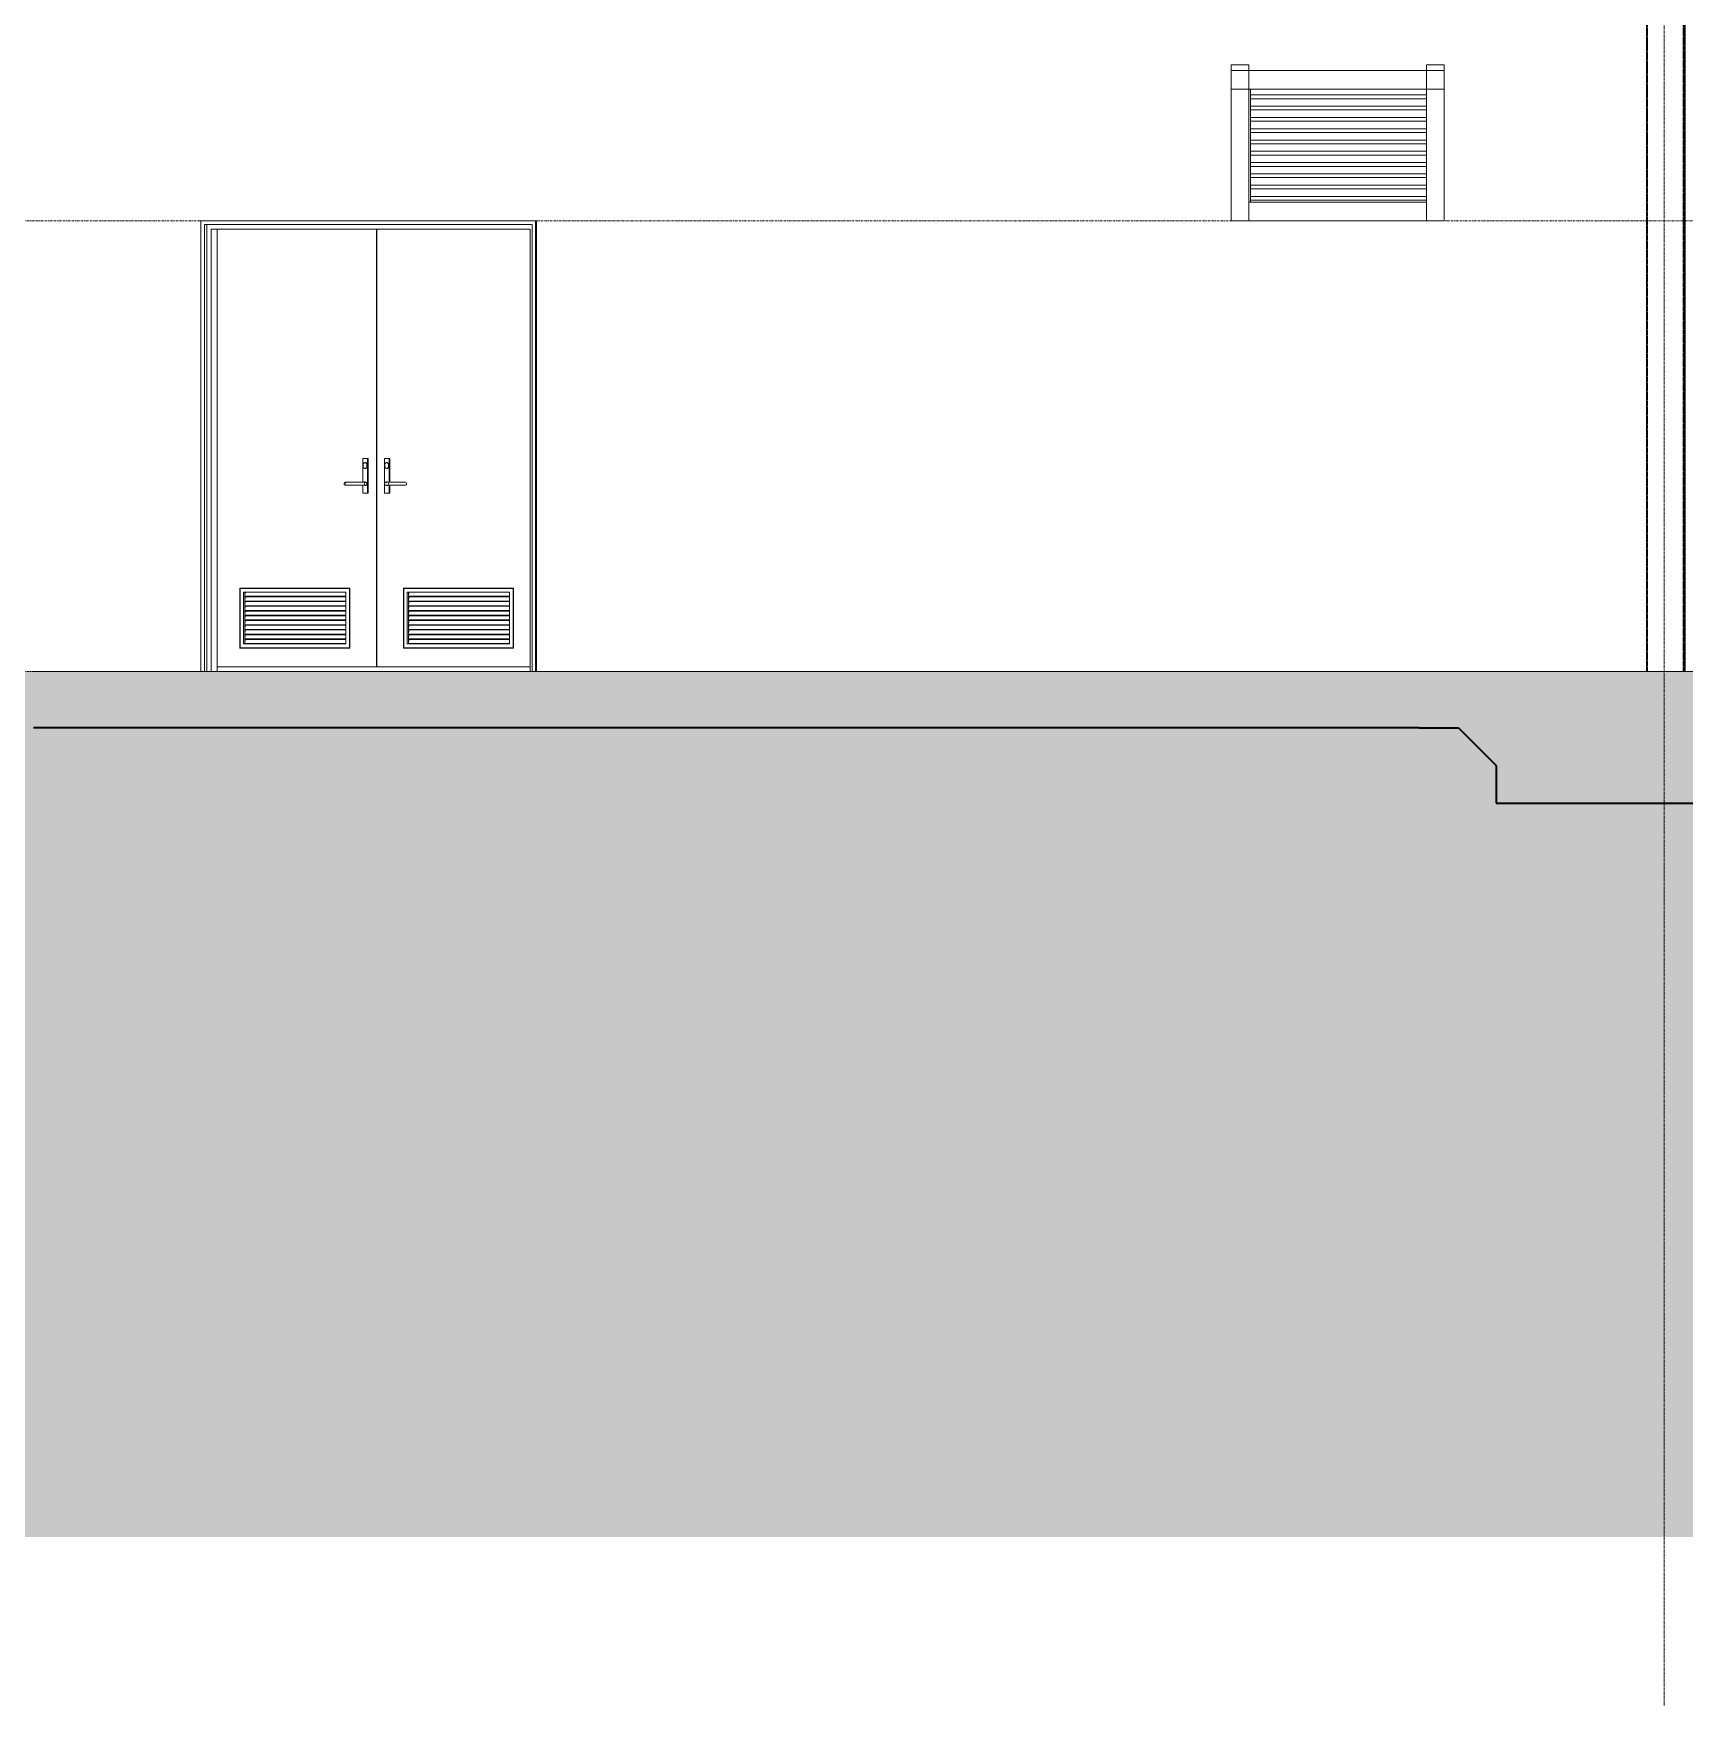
# Model space of a CAD drawing. Header units: millimetres. Extents: x 900982 to 1200730, y -305 to 27743.
# Drawn here: x 942040 to 950833, y -305 to 8598 of the extents above; entities that cross this region are included whole.
import ezdxf

# ---------------------------------------------------------------- set-up
doc = ezdxf.new("R2010")
doc.units = ezdxf.units.MM
for name, pattern in [('AEC_Center', [24, 12, -4, 4, -4]), ('Grid Line', [21, 12, -3, 3, -3]), ('Hidden', [6, 4, -2])]:
    doc.linetypes.add(name, pattern=pattern)
for name, color, linetype, lineweight in [('A-DETL', 90, 'Continuous', 18), ('A-DETL-GENF', 92, 'Continuous', 5), ('A-DOOR', 31, 'Continuous', 5), ('A-DOOR-FRAM', 31, 'Continuous', 5), ('A-FLOR', 192, 'Continuous', 5), ('A-FLOR-LEVL', 51, 'Continuous', 5), ('A-FLOR-PATT', 8, 'Continuous', 15), ('A-GLAZ-CWMG', 51, 'Continuous', 5), ('A-WALL', 113, 'Continuous', 5), ('S-BEAM', 12, 'Continuous', 5), ('S-COLS', 52, 'Continuous', 5), ('S-GRID', 1, 'Continuous', 5)]:
    doc.layers.add(name, color=color, linetype=linetype, lineweight=lineweight)
pattern_1 = [(50, (1021442.9, 8812.7), (1457.472, -127.512), [152.4, -1676.4]), (355, (1021442.9, 8812.7), (-281.942, 1528.454), [121.92, -1341.12]), (100.451, (1021564.4, 8802.1), (1175.541, 1400.933), [129.52, -1424.721]), (46.184, (1021443, 9219.1), (2168.632, -336.342), [228.6, -2514.6]), (96.636, (1021623.6, 9191), (1899.22, 1979.42), [194.28, -2137.08]), (351.184, (1021443, 9219), (1899.24, 1979.402), [182.88, -2011.68]), (21, (1021646.1, 9117.5), (1212.915, -818.121), [152.4, -1676.4]), (326, (1021646.1, 9117.5), (494.417, 1473.504), [121.92, -1341.12]), (71.451, (1021747.2, 9049.3), (1707.337, 655.37), [129.52, -1424.721]), (37.5, (1021442.9, 8812.7), (24.7094, 676.4402), [67.056, -1257.808, 67.056, -2640.584]), (37.5, (1021442.9, 8812.7), (24.7094, 676.4402), [-1391.92, -1294.384, 67.056, -1279.144]), (7.5, (1021442.9, 8812.7), (534.5577, 801.4443), [67.056, -709.168, 67.056, -1227.328, -513.08]), (7.5, (1021442.9, 8812.7), (534.5577, 801.4443), [-2070.608, 67.056, -446.024]), (327.5, (1020989.8, 8812.7), (1084.7275, -45.8312), [67.056, -440.944, 67.056, -3621.024]), (327.5, (1020989.8, 8812.7), (1084.7275, -45.8312), [-575.056, -1517.904, 67.056, -2036.064]), (317.5, (1020786.6, 8812.7), (1185.035, 203.4135), [67.056, -593.344, 67.056, -985.52, -1493.52]), (317.5, (1020786.6, 8812.7), (1185.035, 203.4135), [-1712.976, 67.056, -1426.464])]

# ---------------------------------------------------------------- blocks, each defined once
blk = doc.blocks.new('SHS-Square Hollow Section-Column - 200x200xSHS-V2-SECTION - GRIDS 2A')
at = {"layer": 'S-COLS'}
for p, q in [((950630.2, 16320.2), (950630.2, 5200)), ((950830.3, 5200), (950830.3, 16320.3))]:
    blk.add_line(p, q, dxfattribs=at)
at = {"layer": 'S-COLS', "linetype": 'Hidden'}
for p, q in [((950635.2, 16320.2), (950635.2, 5200)), ((950825.2, 5200), (950825.2, 16320.3))]:
    blk.add_line(p, q, dxfattribs=at)
blk = doc.blocks.new('Rectangular Mullion - 100 x 100mm-1547827-SECTION - GRIDS 2A')
at = {"layer": 'A-GLAZ-CWMG'}
for p, q in [((948418.7, 8300), (948418.7, 8400)), ((949553.1, 8400), (948418.7, 8400)), ((949553.1, 8400), (949553.1, 8300)), ((949553.1, 8300), (948418.7, 8300))]:
    blk.add_line(p, q, dxfattribs=at)
blk = doc.blocks.new('Rectangular Mullion - 100 x 100mm-1547828-SECTION - GRIDS 2A')
at = {"layer": 'A-GLAZ-CWMG'}
for p, q in [((948513.2, 7600), (948513.2, 7700)), ((948513.2, 7700), (949458.5, 7700)), ((949458.5, 7700), (949458.5, 7600)), ((948513.2, 7600), (949458.5, 7600))]:
    blk.add_line(p, q, dxfattribs=at)
blk = doc.blocks.new('Rectangular Mullion - 100 x 100mm-1252761-SECTION - GRIDS 2A')
at = {"layer": 'A-GLAZ-CWMG'}
for p, q in [((948418.7, 7660), (948418.7, 7600)), ((948513.2, 7660), (948513.2, 7600)), ((948513.2, 7600), (948418.7, 7600))]:
    blk.add_line(p, q, dxfattribs=at)
blk = doc.blocks.new('Rectangular Mullion - 100 x 100mm-1252762-SECTION - GRIDS 2A')
at = {"layer": 'A-GLAZ-CWMG'}
for p, q in [((948418.7, 7720), (948418.7, 7660)), ((948513.2, 7720), (948513.2, 7660))]:
    blk.add_line(p, q, dxfattribs=at)
blk = doc.blocks.new('Rectangular Mullion - 100 x 100mm-1773487-SECTION - GRIDS 2A')
at = {"layer": 'A-GLAZ-CWMG'}
for p, q in [((948418.7, 8430), (948513.2, 8430)), ((948418.7, 8430), (948418.7, 8320)), ((948513.2, 8430), (948513.2, 8320))]:
    blk.add_line(p, q, dxfattribs=at)
blk = doc.blocks.new('Rectangular Mullion - 100 x 100mm-1252764-SECTION - GRIDS 2A')
at = {"layer": 'A-GLAZ-CWMG'}
for p, q in [((949458.5, 7600), (949458.5, 7660)), ((949553.1, 7600), (949553.1, 7660)), ((949553.1, 7600), (949458.5, 7600))]:
    blk.add_line(p, q, dxfattribs=at)
blk = doc.blocks.new('Rectangular Mullion - 100 x 100mm-1252765-SECTION - GRIDS 2A')
at = {"layer": 'A-GLAZ-CWMG'}
for p, q in [((949458.5, 7660), (949458.5, 7720)), ((949553.1, 7660), (949553.1, 7720))]:
    blk.add_line(p, q, dxfattribs=at)
blk = doc.blocks.new('Rectangular Mullion - 100 x 100mm-1773488-SECTION - GRIDS 2A')
at = {"layer": 'A-GLAZ-CWMG'}
for p, q in [((949458.5, 8430), (949553.1, 8430)), ((949458.5, 8320), (949458.5, 8430)), ((949553.1, 8320), (949553.1, 8430))]:
    blk.add_line(p, q, dxfattribs=at)
blk = doc.blocks.new('Rectangular Mullion - 50 x 100mm-1773486-SECTION - GRIDS 2A')
at = {"layer": 'A-GLAZ-CWMG'}
for p in [(948521.4, 7700), (949458.5, 7710)]:
    blk.add_line(p, (948521.4, 7710), dxfattribs=at)
blk = doc.blocks.new('Rectangular Mullion - 50 x 100mm-V26-SECTION - GRIDS 2A')
at = {"layer": 'A-GLAZ-CWMG'}
for p in [(948521.4, 7700), (949458.5, 7770)]:
    blk.add_line(p, (948521.4, 7770), dxfattribs=at)
blk = doc.blocks.new('Rectangular Mullion - 50 x 100mm-V27-SECTION - GRIDS 2A')
at = {"layer": 'A-GLAZ-CWMG'}
for p, q in [((948521.4, 7730), (948521.4, 7830)), ((949458.5, 7830), (948521.4, 7830)), ((949458.5, 7730), (948521.4, 7730))]:
    blk.add_line(p, q, dxfattribs=at)
blk = doc.blocks.new('Rectangular Mullion - 50 x 100mm-V28-SECTION - GRIDS 2A')
at = {"layer": 'A-GLAZ-CWMG'}
for p, q in [((948521.4, 8210), (948521.4, 8300)), ((949458.5, 8210), (948521.4, 8210))]:
    blk.add_line(p, q, dxfattribs=at)
blk = doc.blocks.new('Rectangular Mullion - 50 x 100mm-V29-SECTION - GRIDS 2A')
at = {"layer": 'A-GLAZ-CWMG'}
for p, q in [((948521.4, 8270), (948521.4, 8300)), ((949458.5, 8270), (948521.4, 8270))]:
    blk.add_line(p, q, dxfattribs=at)
blk = doc.blocks.new('X_Door-Panel-Hinge-Standard - Standard-2513151-SECTION - GRIDS 2A')
at = {"layer": 'A-DOOR'}
for p, q in [((943867, 7555), (943867, 5225)), ((943140.3, 5643), (943139.1, 5645)), ((943139.1, 5645), (943139.1, 5325)), ((943725.2, 5645), (943139.1, 5645)), ((943140.3, 5327), (943140.3, 5643)), ((943722.6, 5643), (943140.3, 5643)), ((943159.2, 5623), (943159.2, 5347)), ((943703.7, 5623), (943159.2, 5623)), ((943165, 5601), (943168.1, 5623)), ((943166.4, 5610.7), (943166.4, 5623)), ((943703.7, 5347), (943703.7, 5623)), ((943725.2, 5645), (943722.6, 5643)), ((943722.6, 5643), (943722.6, 5327)), ((943725.2, 5325), (943725.2, 5645)), ((943165, 5598), (943165, 5601)), ((943703.7, 5601), (943165, 5601)), ((943165, 5575.8), (943168.2, 5598)), ((943703.7, 5598), (943165, 5598)), ((943165, 5572.8), (943165, 5575.8)), ((943703.7, 5575.8), (943165, 5575.8)), ((943703.7, 5572.8), (943165, 5572.8)), ((943165, 5550.6), (943168.2, 5572.8)), ((943165, 5547.6), (943165, 5550.6)), ((943703.7, 5550.6), (943165, 5550.6)), ((943703.7, 5547.6), (943165, 5547.6)), ((943165, 5525.4), (943168.2, 5547.6)), ((943165, 5522.4), (943165, 5525.4)), ((943703.7, 5525.4), (943165, 5525.4)), ((943703.7, 5522.4), (943165, 5522.4)), ((943165, 5500.2), (943168.2, 5522.4)), ((943166.4, 5585.5), (943166.4, 5598)), ((943166.4, 5560.3), (943166.4, 5572.8)), ((943166.4, 5535.1), (943166.4, 5547.6)), ((943166.4, 5509.9), (943166.4, 5522.4)), ((943165, 5497.2), (943165, 5500.2)), ((943703.7, 5500.2), (943165, 5500.2)), ((943703.7, 5497.2), (943165, 5497.2)), ((943165, 5475), (943168.2, 5497.2)), ((943165, 5472), (943165, 5475)), ((943703.7, 5475), (943165, 5475)), ((943703.7, 5472), (943165, 5472)), ((943165, 5449.8), (943168.2, 5472)), ((943165, 5446.8), (943165, 5449.8)), ((943703.7, 5449.8), (943165, 5449.8)), ((943703.7, 5446.8), (943165, 5446.8)), ((943165, 5424.6), (943168.2, 5446.8)), ((943166.4, 5484.7), (943166.4, 5497.2)), ((943166.4, 5459.5), (943166.4, 5472)), ((943166.4, 5434.3), (943166.4, 5446.8)), ((943159.2, 5347), (943703.7, 5347)), ((943165, 5421.6), (943165, 5424.6)), ((943703.7, 5424.6), (943165, 5424.6)), ((943703.7, 5421.6), (943165, 5421.6)), ((943165, 5399.4), (943168.2, 5421.6)), ((943165, 5396.4), (943165, 5399.4)), ((943703.7, 5399.4), (943165, 5399.4)), ((943703.7, 5396.4), (943165, 5396.4)), ((943165, 5374.2), (943168.2, 5396.4)), ((943165, 5371.2), (943165, 5374.2)), ((943703.7, 5374.2), (943165, 5374.2)), ((943703.7, 5371.2), (943165, 5371.2)), ((943165, 5349), (943168.2, 5371.2)), ((943703.7, 5349), (943165, 5349)), ((943166.4, 5409.1), (943166.4, 5421.6)), ((943166.4, 5385.6), (943166.4, 5396.4)), ((943166.4, 5358.7), (943166.4, 5371.2)), ((943140.3, 5327), (943139.1, 5325)), ((943139.1, 5325), (943725.2, 5325)), ((943722.6, 5327), (943140.3, 5327)), ((943722.6, 5327), (943725.2, 5325)), ((943867, 5225), (943019, 5225))]:
    blk.add_line(p, q, dxfattribs=at)
blk = doc.blocks.new('X_Door-Frame-Metal - Standard-V30-SECTION - GRIDS 2A')
at = {"layer": 'A-DOOR-FRAM'}
for p, q in [((942931.5, 7600), (942931.5, 5200)), ((944714.4, 7600), (942931.5, 7600)), ((942950.4, 7580), (942950.4, 5200)), ((942950.4, 7580), (944695.5, 7580)), ((942963.8, 7580), (942963.8, 5200)), ((944695.5, 7580), (944695.5, 5200)), ((944714.4, 5200), (944714.4, 7600)), ((944718.9, 7600), (944714.4, 7600)), ((944718.9, 7600), (944718.9, 5200)), ((942987.4, 7555), (942987.4, 5200)), ((942987.4, 7555), (944685.2, 7555)), ((943018.7, 7555), (943018.7, 5200)), ((944685.2, 7555), (944685.2, 5200))]:
    blk.add_line(p, q, dxfattribs=at)
blk = doc.blocks.new('X_Door-Handle-Lockwood 4800 Series Lever - Standard-V24-SECTION - GRIDS 2A')
at = {"layer": 'A-DOOR'}
for p, q in [((925728.7, 6334), (925728.7, 6206.4)), ((925752.4, 6335), (925729.7, 6335)), ((925756.1, 6335), (925752.4, 6335)), ((925752.4, 6335), (925756.1, 6335)), ((925753.3, 6151), (925753.3, 6334)), ((925757.1, 6334), (925757.1, 6151)), ((925730.4, 6303), (925730.4, 6291)), ((925744.8, 6313), (925739.9, 6313)), ((925739.9, 6281), (925744.8, 6281)), ((925749.3, 6291), (925749.3, 6303)), ((925750.5, 6303), (925750.5, 6291)), ((925641.4, 6208), (925638.8, 6208)), ((925638.8, 6192), (925641.4, 6192)), ((925703.8, 6208), (925655.6, 6208)), ((925655.6, 6192), (925703.8, 6192)), ((925728.7, 6193.6), (925728.7, 6151)), ((925729.7, 6150), (925752.4, 6150)), ((925744.8, 6208), (925738.1, 6208)), ((925738.1, 6192), (925744.8, 6192)), ((925752.4, 6150), (925756.1, 6150)), ((925756.1, 6150), (925752.4, 6150))]:
    blk.add_line(p, q, dxfattribs=at)
at = {"layer": 'A-DOOR', "flags": 128}
for points in [[(925629.4, 6200), (925629.4, 6200.3), (925629.4, 6200.6), (925629.4, 6201), (925629.5, 6201.3), (925629.5, 6201.6), (925629.6, 6201.9), (925629.7, 6202.2), (925629.8, 6202.5), (925629.9, 6202.8), (925630, 6203.1), (925630.1, 6203.4), (925630.3, 6203.7), (925630.4, 6204), (925630.6, 6204.2), (925630.8, 6204.5), (925630.9, 6204.8), (925631.1, 6205), (925631.4, 6205.3), (925631.6, 6205.5), (925631.8, 6205.7), (925632, 6206), (925632.3, 6206.2), (925632.5, 6206.4), (925632.8, 6206.6), (925633, 6206.7), (925633.3, 6206.9), (925633.6, 6207.1), (925633.9, 6207.2), (925634.2, 6207.3), (925634.5, 6207.5), (925634.8, 6207.6), (925635.1, 6207.7), (925635.4, 6207.7), (925635.7, 6207.8), (925636, 6207.9), (925636.3, 6207.9), (925636.6, 6208), (925637, 6208), (925637.3, 6208), (925637.4, 6208)], [(925637.4, 6192), (925637, 6192), (925636.7, 6192), (925636.4, 6192.1), (925636.1, 6192.1), (925635.8, 6192.2), (925635.5, 6192.2), (925635.2, 6192.3), (925634.8, 6192.4), (925634.5, 6192.5), (925634.2, 6192.6), (925634, 6192.8), (925633.7, 6192.9), (925633.4, 6193.1), (925633.1, 6193.2), (925632.8, 6193.4), (925632.6, 6193.6), (925632.3, 6193.8), (925632.1, 6194), (925631.9, 6194.2), (925631.6, 6194.4), (925631.4, 6194.7), (925631.2, 6194.9), (925631, 6195.2), (925630.8, 6195.4), (925630.6, 6195.7), (925630.5, 6196), (925630.3, 6196.2), (925630.2, 6196.5), (925630, 6196.8), (925629.9, 6197.1), (925629.8, 6197.4), (925629.7, 6197.7), (925629.6, 6198), (925629.5, 6198.3), (925629.5, 6198.6), (925629.4, 6199), (925629.4, 6199.3), (925629.4, 6199.6), (925629.4, 6199.9), (925629.4, 6200)], [(925637.4, 6208), (925637.4, 6208), (925637.5, 6208), (925637.6, 6208), (925637.7, 6208), (925637.9, 6208), (925638.1, 6208), (925638.4, 6208), (925638.7, 6208), (925638.8, 6208)], [(925655.6, 6208), (925654.5, 6208), (925653.5, 6208), (925652.6, 6208), (925651.6, 6208), (925650.7, 6208), (925649.7, 6208), (925648.8, 6208), (925648, 6208), (925647.1, 6208), (925646.3, 6208), (925645.5, 6208), (925644.8, 6208), (925644, 6208), (925643.3, 6208), (925642.7, 6208), (925642.1, 6208), (925641.5, 6208), (925640.9, 6208), (925640.4, 6208), (925639.9, 6208), (925639.5, 6208), (925639.1, 6208), (925638.7, 6208), (925638.4, 6208), (925638.1, 6208), (925637.9, 6208), (925637.7, 6208), (925637.6, 6208), (925637.4, 6208), (925637.4, 6208), (925637.4, 6208)], [(925637.4, 6192), (925637.4, 6192), (925637.5, 6192), (925637.6, 6192), (925637.7, 6192), (925637.9, 6192), (925638.1, 6192), (925638.4, 6192), (925638.7, 6192), (925639.1, 6192), (925639.5, 6192), (925639.9, 6192), (925640.4, 6192), (925640.9, 6192), (925641.5, 6192), (925642.1, 6192), (925642.7, 6192), (925643.4, 6192), (925644.1, 6192), (925644.8, 6192), (925645.6, 6192), (925646.3, 6192), (925647.2, 6192), (925648, 6192), (925648.9, 6192), (925649.8, 6192), (925650.7, 6192), (925651.6, 6192), (925652.6, 6192), (925653.6, 6192), (925654.6, 6192), (925655.6, 6192)], [(925638.8, 6192), (925638.5, 6192), (925638.2, 6192), (925638, 6192), (925637.8, 6192), (925637.6, 6192), (925637.5, 6192), (925637.4, 6192), (925637.4, 6192)], [(925738.1, 6208), (925737.7, 6208), (925737.3, 6208), (925736.9, 6208), (925736.4, 6208), (925735.8, 6208), (925735.3, 6208), (925734.7, 6208), (925734, 6208), (925733.4, 6208), (925732.7, 6208), (925731.9, 6208), (925731.2, 6208), (925730.4, 6208), (925729.5, 6208), (925728.7, 6208), (925727.8, 6208), (925726.9, 6208), (925726, 6208), (925725, 6208), (925724, 6208), (925723.1, 6208), (925722.1, 6208), (925721, 6208), (925720, 6208), (925719, 6208), (925717.9, 6208), (925716.8, 6208), (925715.8, 6208), (925714.7, 6208), (925713.6, 6208), (925712.5, 6208), (925711.5, 6208), (925710.4, 6208), (925709.3, 6208), (925708.2, 6208), (925707.2, 6208), (925706.1, 6208), (925705.1, 6208), (925704, 6208), (925703.8, 6208)], [(925703.8, 6192), (925704.8, 6192), (925705.8, 6192), (925706.9, 6192), (925708, 6192), (925709, 6192), (925710.1, 6192), (925711.2, 6192), (925712.2, 6192), (925713.3, 6192), (925714.4, 6192), (925715.5, 6192), (925716.6, 6192), (925717.6, 6192), (925718.7, 6192), (925719.7, 6192), (925720.8, 6192), (925721.8, 6192), (925722.8, 6192), (925723.8, 6192), (925724.8, 6192), (925725.7, 6192), (925726.6, 6192), (925727.5, 6192), (925728.4, 6192), (925729.3, 6192), (925730.1, 6192), (925730.9, 6192), (925731.7, 6192), (925732.5, 6192), (925733.2, 6192), (925733.9, 6192), (925734.5, 6192), (925735.1, 6192), (925735.7, 6192), (925736.2, 6192), (925736.7, 6192), (925737.2, 6192), (925737.6, 6192), (925738, 6192), (925738.1, 6192)]]:
    blk.add_lwpolyline(points, dxfattribs=at)
at = {"layer": 'A-DOOR'}
for centre, major_axis, start_param, end_param in [((925729.7, 6334), (0, 1), 0, 1.570796), ((925752.4, 6334), (0, 1), 4.712389, 6.283185), ((925756.1, 6334), (0, 1), 4.712389, 6.283185), ((925739.9, 6303), (0, 10), 4.712389, 7.853982), ((925739.9, 6291), (0, 10), 1.570796, 4.712389), ((925741, 6303), (0, 10), 4.712389, 6.544985), ((925744.8, 6303), (0, 10), 0.261799, 0.523599), ((925744.8, 6303), (0, 10), 0.261799, 0.523599), ((925741, 6291), (0, 10), 3.141593, 3.403392), ((925741, 6291), (0, 10), 3.665191, 4.712389), ((925641.4, 6200), (0, 8), 5.759587, 7.330383), ((925641.4, 6200), (0, 8), 2.094395, 3.665191), ((925729.7, 6151), (0, 1), 1.570796, 3.141593), ((925741, 6200), (0, 10), 4.712389, 7.068583), ((925741, 6200), (0, 10), 2.356194, 4.712389), ((925744.8, 6200), (0, 10), 0.261799, 1.047198), ((925744.8, 6200), (0, 10), 2.094395, 2.879793), ((925744.8, 6200), (0, 8), 1.308997, 1.570796), ((925744.8, 6200), (0, 8), 1.570796, 1.832596), ((925744.8, 6200), (0, 8), 0, 0.523599), ((925744.8, 6200), (0, 8), 2.617994, 3.141593), ((925752.4, 6151), (0, 1), 3.141593, 4.712389), ((925756.1, 6151), (0, 1), 3.141593, 4.712389)]:
    blk.add_ellipse(centre, major_axis=major_axis, ratio=0.945336, start_param=start_param, end_param=end_param, dxfattribs=at)
blk = doc.blocks.new('Structural Framing 6 - Structural Framing 1-1639752-SECTION - GRIDS 2A')
at = {"layer": 'S-BEAM'}
for p, q in [((950833.9, 15877.1), (950830.2, 15877.1)), ((950830.2, 15864.4), (950833.9, 15864.4)), ((950833.9, 15864.4), (950833.9, 15877.1)), ((950836.2, 15513.1), (950833.9, 15877.1)), ((950833.9, 15864.4), (950836.2, 15501.5)), ((950836.2, 15501.5), (950830.2, 15501.5)), ((950836.2, 15513.1), (950836.2, 15501.5)), ((950836.2, 5200), (950836.2, 15501.5)), ((950833.9, 15437.4), (950830.2, 15437.4)), ((950830.2, 15424.8), (950833.9, 15424.8)), ((950833.9, 15424.8), (950833.9, 15437.4)), ((950836, 15108.7), (950833.9, 15437.4)), ((950833.9, 15424.8), (950836, 15097.1)), ((950836, 15097.1), (950830.2, 15097.1)), ((950836, 15108.7), (950836, 15097.1)), ((950836, 15097.1), (950836, 5200))]:
    blk.add_line(p, q, dxfattribs=at)
blk = doc.blocks.new('X_Door-Panel-Hinge-Standard - Standard-2513084-SECTION - GRIDS 2A')
at = {"layer": 'A-DOOR'}
for p, q in [((943868.9, 5225), (943868.9, 7555)), ((944011.9, 5643), (944010.7, 5645)), ((944010.7, 5645), (944010.7, 5325)), ((944596.8, 5645), (944010.7, 5645)), ((944011.9, 5327), (944011.9, 5643)), ((944594.2, 5643), (944011.9, 5643)), ((944030.8, 5623), (944030.8, 5347)), ((944575.3, 5623), (944030.8, 5623)), ((944036.6, 5601), (944039.8, 5623.3)), ((944038, 5610.7), (944038, 5623)), ((944575.3, 5347), (944575.3, 5623)), ((944596.8, 5645), (944594.2, 5643)), ((944594.2, 5643), (944594.2, 5327)), ((944596.8, 5325), (944596.8, 5645)), ((944036.6, 5598), (944036.6, 5601)), ((944575.3, 5601), (944036.6, 5601)), ((944036.6, 5575.8), (944039.8, 5598)), ((944575.3, 5598), (944036.6, 5598)), ((944036.6, 5572.8), (944036.6, 5575.8)), ((944575.3, 5575.8), (944036.6, 5575.8)), ((944575.3, 5572.8), (944036.6, 5572.8)), ((944036.6, 5550.6), (944039.8, 5572.8)), ((944036.6, 5547.6), (944036.6, 5550.6)), ((944575.3, 5550.6), (944036.6, 5550.6)), ((944575.3, 5547.6), (944036.6, 5547.6)), ((944036.6, 5525.4), (944039.8, 5547.6)), ((944036.6, 5522.4), (944036.6, 5525.4)), ((944575.3, 5525.4), (944036.6, 5525.4)), ((944575.3, 5522.4), (944036.6, 5522.4)), ((944036.6, 5500.2), (944039.8, 5522.4)), ((944038, 5585.5), (944038, 5598)), ((944038, 5560.3), (944038, 5572.8)), ((944038, 5535.1), (944038, 5547.6)), ((944038, 5509.9), (944038, 5522.4)), ((944036.6, 5497.2), (944036.6, 5500.2)), ((944575.3, 5500.2), (944036.6, 5500.2)), ((944575.3, 5497.2), (944036.6, 5497.2)), ((944036.6, 5475), (944039.8, 5497.2)), ((944036.6, 5472), (944036.6, 5475)), ((944575.3, 5475), (944036.6, 5475)), ((944575.3, 5472), (944036.6, 5472)), ((944036.6, 5449.8), (944039.8, 5472)), ((944036.6, 5446.8), (944036.6, 5449.8)), ((944575.3, 5449.8), (944036.6, 5449.8)), ((944575.3, 5446.8), (944036.6, 5446.8)), ((944036.6, 5424.6), (944039.8, 5446.8)), ((944038, 5484.7), (944038, 5497.2)), ((944038, 5459.5), (944038, 5472)), ((944038, 5434.3), (944038, 5446.8)), ((944030.8, 5347), (944575.3, 5347)), ((944036.6, 5421.6), (944036.6, 5424.6)), ((944575.3, 5424.6), (944036.6, 5424.6)), ((944575.3, 5421.6), (944036.6, 5421.6)), ((944036.6, 5399.4), (944039.8, 5421.6)), ((944036.6, 5396.4), (944036.6, 5399.4)), ((944575.3, 5399.4), (944036.6, 5399.4)), ((944575.3, 5396.4), (944036.6, 5396.4)), ((944036.6, 5374.2), (944039.8, 5396.4)), ((944036.6, 5371.2), (944036.6, 5374.2)), ((944575.3, 5374.2), (944036.6, 5374.2)), ((944575.3, 5371.2), (944036.6, 5371.2)), ((944036.6, 5349), (944039.8, 5371.2)), ((944575.3, 5349), (944036.6, 5349)), ((944038, 5409.1), (944038, 5421.6)), ((944038, 5385.6), (944038, 5396.4)), ((944038, 5358.7), (944038, 5371.2)), ((944010.7, 5325), (944011.9, 5327)), ((944010.7, 5325), (944596.8, 5325)), ((944594.2, 5327), (944011.9, 5327)), ((944596.8, 5325), (944594.2, 5327)), ((944685.2, 5225), (943868.9, 5225))]:
    blk.add_line(p, q, dxfattribs=at)
blk = doc.blocks.new('X_Door-Handle-Lockwood 4800 Series Lever - Standard-V25-SECTION - GRIDS 2A')
at = {"layer": 'A-DOOR'}
for p, q in [((925844.1, 6334), (925844.1, 6151)), ((925867.7, 6335), (925845, 6335)), ((925871.5, 6335), (925867.7, 6335)), ((925867.7, 6335), (925871.5, 6335)), ((925868.7, 6206.5), (925868.7, 6334)), ((925872.4, 6334), (925872.4, 6207.7)), ((925845.8, 6303), (925845.8, 6291)), ((925860.1, 6313), (925855.2, 6313)), ((925855.2, 6281), (925860.1, 6281)), ((925864.7, 6291), (925864.7, 6303)), ((925865.8, 6303), (925865.8, 6291)), ((925845, 6150), (925867.7, 6150)), ((925860.1, 6208), (925853.4, 6208)), ((925853.4, 6192), (925860.1, 6192)), ((925867.7, 6150), (925871.5, 6150)), ((925871.5, 6150), (925867.7, 6150)), ((925868.7, 6151), (925868.7, 6193.5)), ((925918.4, 6208), (925870.2, 6208)), ((925870.2, 6192), (925918.4, 6192)), ((925872.4, 6192.3), (925872.4, 6151)), ((925955.3, 6208), (925952.7, 6208)), ((925952.7, 6192), (925955.3, 6192))]:
    blk.add_line(p, q, dxfattribs=at)
at = {"layer": 'A-DOOR', "flags": 128}
for points in [[(925844, 6200), (925844, 6200.3), (925844, 6200.6), (925844, 6201), (925844.1, 6201.3), (925844.1, 6201.6), (925844.2, 6201.9), (925844.3, 6202.2), (925844.4, 6202.5), (925844.5, 6202.8), (925844.6, 6203.1), (925844.7, 6203.4), (925844.9, 6203.7), (925845, 6204), (925845.2, 6204.2), (925845.4, 6204.5), (925845.5, 6204.8), (925845.7, 6205), (925845.9, 6205.3), (925846.2, 6205.5), (925846.4, 6205.7), (925846.6, 6206), (925846.9, 6206.2), (925847.1, 6206.4), (925847.4, 6206.6), (925847.6, 6206.7), (925847.9, 6206.9), (925848.2, 6207.1), (925848.5, 6207.2), (925848.8, 6207.3), (925849.1, 6207.5), (925849.4, 6207.6), (925849.7, 6207.7), (925850, 6207.7), (925850.3, 6207.8), (925850.6, 6207.9), (925850.9, 6207.9), (925851.2, 6208), (925851.5, 6208), (925851.9, 6208), (925852, 6208)], [(925852, 6192), (925851.6, 6192), (925851.3, 6192), (925851, 6192.1), (925850.7, 6192.1), (925850.4, 6192.2), (925850.1, 6192.2), (925849.7, 6192.3), (925849.4, 6192.4), (925849.1, 6192.5), (925848.8, 6192.6), (925848.5, 6192.8), (925848.3, 6192.9), (925848, 6193.1), (925847.7, 6193.2), (925847.4, 6193.4), (925847.2, 6193.6), (925846.9, 6193.8), (925846.7, 6194), (925846.4, 6194.2), (925846.2, 6194.4), (925846, 6194.7), (925845.8, 6194.9), (925845.6, 6195.2), (925845.4, 6195.4), (925845.2, 6195.7), (925845.1, 6196), (925844.9, 6196.2), (925844.8, 6196.5), (925844.6, 6196.8), (925844.5, 6197.1), (925844.4, 6197.4), (925844.3, 6197.7), (925844.2, 6198), (925844.1, 6198.3), (925844.1, 6198.6), (925844, 6199), (925844, 6199.3), (925844, 6199.6), (925844, 6199.9), (925844, 6200)], [(925852, 6208), (925852, 6208), (925852, 6208), (925852.2, 6208), (925852.3, 6208), (925852.5, 6208), (925852.7, 6208), (925853, 6208), (925853.3, 6208), (925853.4, 6208)], [(925870.2, 6208), (925869.1, 6208), (925868.1, 6208), (925867.2, 6208), (925866.2, 6208), (925865.3, 6208), (925864.3, 6208), (925863.4, 6208), (925862.6, 6208), (925861.7, 6208), (925860.9, 6208), (925860.1, 6208), (925859.4, 6208), (925858.6, 6208), (925857.9, 6208), (925857.3, 6208), (925856.7, 6208), (925856.1, 6208), (925855.5, 6208), (925855, 6208), (925854.5, 6208), (925854.1, 6208), (925853.7, 6208), (925853.3, 6208), (925853, 6208), (925852.7, 6208), (925852.5, 6208), (925852.3, 6208), (925852.1, 6208), (925852, 6208), (925852, 6208), (925852, 6208)], [(925852, 6192), (925852, 6192), (925852, 6192), (925852.2, 6192), (925852.3, 6192), (925852.5, 6192), (925852.7, 6192), (925853, 6192), (925853.3, 6192), (925853.7, 6192), (925854.1, 6192), (925854.5, 6192), (925855, 6192), (925855.5, 6192), (925856.1, 6192), (925856.7, 6192), (925857.3, 6192), (925858, 6192), (925858.7, 6192), (925859.4, 6192), (925860.1, 6192), (925860.9, 6192), (925861.8, 6192), (925862.6, 6192), (925863.5, 6192), (925864.4, 6192), (925865.3, 6192), (925866.2, 6192), (925867.2, 6192), (925868.2, 6192), (925869.2, 6192), (925870.2, 6192)], [(925853.4, 6192), (925853.1, 6192), (925852.8, 6192), (925852.6, 6192), (925852.4, 6192), (925852.2, 6192), (925852.1, 6192), (925852, 6192), (925852, 6192)], [(925952.7, 6208), (925952.3, 6208), (925951.9, 6208), (925951.5, 6208), (925951, 6208), (925950.4, 6208), (925949.9, 6208), (925949.3, 6208), (925948.6, 6208), (925948, 6208), (925947.2, 6208), (925946.5, 6208), (925945.7, 6208), (925944.9, 6208), (925944.1, 6208), (925943.3, 6208), (925942.4, 6208), (925941.5, 6208), (925940.6, 6208), (925939.6, 6208), (925938.6, 6208), (925937.6, 6208), (925936.6, 6208), (925935.6, 6208), (925934.6, 6208), (925933.5, 6208), (925932.5, 6208), (925931.4, 6208), (925930.4, 6208), (925929.3, 6208), (925928.2, 6208), (925927.1, 6208), (925926.1, 6208), (925925, 6208), (925923.9, 6208), (925922.8, 6208), (925921.8, 6208), (925920.7, 6208), (925919.7, 6208), (925918.6, 6208), (925918.4, 6208)], [(925918.4, 6192), (925919.4, 6192), (925920.4, 6192), (925921.5, 6192), (925922.5, 6192), (925923.6, 6192), (925924.7, 6192), (925925.8, 6192), (925926.8, 6192), (925927.9, 6192), (925929, 6192), (925930.1, 6192), (925931.1, 6192), (925932.2, 6192), (925933.3, 6192), (925934.3, 6192), (925935.3, 6192), (925936.4, 6192), (925937.4, 6192), (925938.4, 6192), (925939.3, 6192), (925940.3, 6192), (925941.2, 6192), (925942.1, 6192), (925943, 6192), (925943.9, 6192), (925944.7, 6192), (925945.5, 6192), (925946.3, 6192), (925947.1, 6192), (925947.8, 6192), (925948.4, 6192), (925949.1, 6192), (925949.7, 6192), (925950.3, 6192), (925950.8, 6192), (925951.3, 6192), (925951.8, 6192), (925952.2, 6192), (925952.6, 6192), (925952.7, 6192)]]:
    blk.add_lwpolyline(points, dxfattribs=at)
at = {"layer": 'A-DOOR'}
for centre, major_axis, start_param, end_param in [((925845, 6334), (0, 1), 0, 1.570796), ((925867.7, 6334), (0, 1), 4.712389, 6.283185), ((925871.5, 6334), (0, 1), 4.712389, 6.283185), ((925855.2, 6303), (0, 10), 4.712389, 7.853982), ((925855.2, 6291), (0, 10), 1.570796, 4.712389), ((925856.4, 6303), (0, 10), 4.712389, 7.068583), ((925856.4, 6291), (0, 10), 3.141593, 3.403392), ((925856.4, 6291), (0, 10), 3.665191, 4.712389), ((925845, 6151), (0, 1), 1.570796, 3.141593), ((925856.4, 6200), (0, 10), 5.759587, 7.068583), ((925856.4, 6200), (0, 10), 2.356194, 3.665191), ((925860.1, 6200), (0, 10), 0.261799, 0.785398), ((925860.1, 6200), (0, 10), 2.356194, 2.879793), ((925856.4, 6200), (0, 10), 4.712389, 4.974188), ((925856.4, 6200), (0, 10), 4.45059, 4.712389), ((925867.7, 6151), (0, 1), 3.141593, 4.712389), ((925871.5, 6151), (0, 1), 3.141593, 4.712389), ((925955.3, 6200), (0, 8), 4.712389, 6.544985), ((925955.3, 6200), (0, 8), 2.879793, 4.712389)]:
    blk.add_ellipse(centre, major_axis=major_axis, ratio=0.945336, start_param=start_param, end_param=end_param, dxfattribs=at)

msp = doc.modelspace()

# ---------------------------------------------------------------- hatches: boundary and pattern name
at = {"layer": 'A-DETL-GENF'}
h = msp.add_hatch(dxfattribs=at)
h.set_pattern_fill('FP_1', style=0, pattern_type=2)
h.set_pattern_definition(pattern_1)
h.paths.add_polyline_path([(1020735.8, 4500), (1021630, 4500), (1021630.9, 4700.9), (1021830, 4900), (1022040, 4900), (1022040, 5200), (1019420, 5200), (1019420, 4900), (1019630, 4900), (1019830, 4700), (1019830, 4500), (1020225.3, 4500)])
h.paths.add_polyline_path([(1013078.6, 4500), (1013230, 4500), (1013230.9, 4700.9), (1013430, 4900), (1013640, 4900), (1013640, 5200), (1011020, 5200), (1011020, 4900), (1011230, 4900), (1011430, 4700), (1011430, 4500), (1012057.6, 4500)])
h.paths.add_polyline_path([(1002830, 4500), (1002830.9, 4700.9), (1003030, 4900), (1003240, 4900), (1003240, 5200), (1000620, 5200), (1000620, 4900), (1000830, 4900), (1001030, 4700), (1001030, 4500)])
h.paths.add_polyline_path([(990630, 4500), (992430, 4500), (992430.9, 4700.9), (992630, 4900), (992840, 4900), (992840, 5200), (990220, 5200), (990220, 4900), (990430, 4900), (990630, 4700)])
h.paths.add_polyline_path([(981428.7, 4500), (982030, 4500), (982030.9, 4700.9), (982230, 4900), (982440, 4900), (982440, 5200), (979820, 5200), (979820, 4900), (980030, 4900), (980230, 4700), (980230, 4500), (980407.7, 4500)])
h.paths.add_polyline_path([(971630, 4500), (971630.9, 4700.9), (971830, 4900), (972040, 4900), (972040, 5200), (969420, 5200), (969420, 4900), (969630, 4900), (969830, 4700), (969830, 4500), (970198.1, 4500)])
h.paths.add_polyline_path([(961630, 4500), (961630.9, 4700.9), (961830, 4900), (962040, 4900), (962040, 5200), (959420, 5200), (959420, 4900), (959630, 4900), (959830, 4700), (959830, 4500), (959988.4, 4500)])
h.paths.add_polyline_path([(951630, 4500), (951630.9, 4700.9), (951830, 4900), (952040, 4900), (952040, 5200), (949420, 5200), (949420, 4900), (949630, 4900), (949830, 4700), (949830, 4500)])
h.paths.add_polyline_path([(941611.1, 4500), (941630, 4500), (941630.8, 4700.9), (941830, 4900), (942040, 4900), (942040, 5200), (939420, 5200), (939420, 4900), (939630, 4900), (939830, 4700), (939830, 4500)])
h.paths.add_polyline_path([(931630, 4500), (931630.8, 4700.9), (931830, 4900), (932040, 4900), (932040, 5200), (929420, 5200), (929420, 4900), (929630, 4900), (929830, 4700), (929830, 4500), (931401.4, 4500)])
h.paths.add_polyline_path([(919830, 4500), (921630, 4500), (921630, 4700), (921830, 4900), (922040, 4900), (922040, 5200), (919420, 5200), (919420, 4900), (919630, 4900), (919830, 4700)])
h.paths.add_polyline_path([(911630, 4500), (911630, 4700), (911830, 4900), (912040, 4900), (912040, 5200), (909420, 5200), (909420, 4900), (909630, 4900), (909830, 4700), (909830, 4500), (910982.2, 4500)])
h = msp.add_hatch(dxfattribs=at)
h.set_pattern_fill('FP_57', color=9, style=0, pattern_type=2)
h.set_pattern_definition([(135, (1021442.9, 8901.1), (-707.1068, 6e-14), [500, -500]), (135, (1021575.5, 9033.67), (-707.1068, 6e-14), [500, -500]), (135, (1021708.1, 9166.25), (-707.1068, 6e-14), [500, -500]), (45, (1021442.9, 8812.7), (0, 707.1068), [500, -500]), (45, (1021575.5, 8680.1), (0, 707.1068), [500, -500]), (45, (1021708.1, 8547.53), (0, 707.1068), [500, -500])])
h.paths.add_polyline_path([(906898.3, 592.3), (1037581.7, 592.3), (1037581.7, 4950), (1031973.5, 4950), (1031973.5, 4700), (1025986.5, 4700.9), (1025986.5, 4900), (1021830, 4900), (1021630, 4700), (1021630, 4500), (1019830, 4500), (1019829.1, 4700.9), (1019630, 4900), (1013430, 4900), (1013230, 4700), (1013230, 4500), (1011430, 4500), (1011429.1, 4700.9), (1011230, 4900), (1003030, 4900), (1002830, 4700), (1002830, 4500), (1001030, 4500), (1001029.1, 4700.9), (1000827, 4900), (992630, 4900), (992430, 4700), (992430, 4500), (990630, 4500), (990629.1, 4700.9), (990430, 4900), (982230, 4900), (982030, 4700), (982030, 4500), (980230, 4500), (980229.1, 4700.9), (980030, 4900), (971830, 4900), (971630, 4700), (971630, 4500), (969830, 4500), (969830, 4700), (969630, 4900), (961830, 4900), (961630, 4700), (961630, 4500), (959830, 4500), (959829.1, 4700.9), (959630, 4900), (951830, 4900), (951630, 4700), (951630, 4500), (949830, 4500), (949829.1, 4700.9), (949630, 4900), (941830, 4900), (941630, 4700), (941630, 4500), (939830, 4500), (939829.1, 4700.9), (939630, 4900), (931830, 4900), (931630, 4700), (931630, 4500), (929830, 4500), (929829.1, 4700.9), (929630, 4900), (921830, 4900), (921630, 4700), (921630, 4500), (919830, 4500), (919829.1, 4700.9), (919630, 4900), (911830, 4900), (911630, 4700), (911630, 4500), (909830, 4500), (909829.1, 4700.9), (909630, 4900), (906898.3, 4898.5), (906898.3, 3331.3)])
at = {"layer": 'A-FLOR-PATT', "lineweight": 5}
h = msp.add_hatch(dxfattribs=at)
h.set_pattern_fill('FP_1', color=256, style=0, pattern_type=2)
h.set_pattern_definition(pattern_1)
h.paths.add_polyline_path([(906898.3, 4900), (909420, 4900), (909420, 5200), (906898.3, 5200)])
h.paths.add_polyline_path([(1019420, 4900), (1019420, 5200), (1013640, 5200), (1013640, 4900), (1019204.4, 4900)])
h.paths.add_polyline_path([(912040, 4900), (919420, 4900), (919420, 5200), (912040, 5200)])
h.paths.add_polyline_path([(1011020, 4900), (1011020, 5200), (1003240, 5200), (1003240, 4900), (1010526.2, 4900)])
h.paths.add_polyline_path([(922040, 4900), (929420, 4900), (929420, 5200), (922040, 5200)])
h.paths.add_polyline_path([(932040, 4900), (939420, 4900), (939420, 5200), (932040, 5200)])
h.paths.add_polyline_path([(942040, 4900), (949420, 4900), (949420, 5200), (942040, 5200)])
h.paths.add_polyline_path([(1000620, 4900), (1000620, 5200), (992840, 5200), (992840, 4900), (999806.1, 4900)])
h.paths.add_polyline_path([(952040, 4900), (959420, 4900), (959420, 5200), (952040, 5200)])
h.paths.add_polyline_path([(990220, 4900), (990220, 5200), (982440, 5200), (982440, 4900), (990106.9, 4900)])
h.paths.add_polyline_path([(962040, 4900), (969420, 4900), (969420, 5200), (962040, 5200)])
h.paths.add_polyline_path([(972040, 4900), (979820, 4900), (979820, 5200), (972040, 5200)])
h = msp.add_hatch(dxfattribs=at)
h.set_pattern_fill('FP_1', color=256, style=0, pattern_type=2)
h.set_pattern_definition(pattern_1)
h.paths.add_polyline_path([(1019420, 4900), (1019420, 5200), (1013640, 5200), (1013640, 4900), (1019204.4, 4900)])
h.paths.add_polyline_path([(907919.3, 4900), (909420, 4900), (909420, 5200), (906898.3, 5200), (906898.3, 4900)])
h.paths.add_polyline_path([(912040, 4900), (919420, 4900), (919420, 5200), (912040, 5200)])
h.paths.add_polyline_path([(1011020, 4900), (1011020, 5200), (1003240, 5200), (1003240, 4900), (1010526.2, 4900)])
h.paths.add_polyline_path([(922040, 4900), (929420, 4900), (929420, 5200), (922040, 5200)])
h.paths.add_polyline_path([(932040, 4900), (939420, 4900), (939420, 5200), (932040, 5200)])
h.paths.add_polyline_path([(1000620, 4900), (1000620, 5200), (992840, 5200), (992840, 4900), (999806.1, 4900)])
h.paths.add_polyline_path([(942040, 4900), (949420, 4900), (949420, 5200), (942040, 5200)])
h.paths.add_polyline_path([(952040, 4900), (959420, 4900), (959420, 5200), (952040, 5200)])
h.paths.add_polyline_path([(990220, 4900), (990220, 5200), (982440, 5200), (982440, 4900), (990106.9, 4900)])
h.paths.add_polyline_path([(962040, 4900), (969420, 4900), (969420, 5200), (962040, 5200)])
h.paths.add_polyline_path([(972040, 4900), (979820, 4900), (979820, 5200), (972040, 5200)])

# ---------------------------------------------------------------- linework, layer by layer
at = {"layer": 'A-DETL', "lineweight": 15}
msp.add_line((952040, 5200), (949420, 5200), dxfattribs=at)
at = {"layer": 'A-DETL', "lineweight": 35}
for p, q in [((949420, 4900), (942040, 4900)), ((949420, 4900), (949630, 4900)), ((949630, 4900), (949830, 4700)), ((949830, 4700), (949830, 4500)), ((949830, 4500), (951630, 4500))]:
    msp.add_line(p, q, dxfattribs=at)
at = {"layer": 'A-FLOR', "lineweight": 15}
msp.add_line((949420, 5200), (942040, 5200), dxfattribs=at)
at = {"layer": 'A-FLOR-LEVL', "linetype": 'AEC_Center'}
for p, q in [((901781.6, 7600), (1042698.3, 7600)), ((901781.6, 5200), (1042698.3, 5200))]:
    msp.add_line(p, q, dxfattribs=at)
at = {"layer": 'A-WALL'}
msp.add_line((949553.7, 8400), (949553.7, 7600), dxfattribs=at)
at = {"layer": 'S-GRID', "linetype": 'Grid Line'}
msp.add_line((950724.1, -304.8), (950724.1, 26143.2), dxfattribs=at)

# ---------------------------------------------------------------- block references
at = {"layer": 'A-DOOR'}
for name, p in [('X_Door-Frame-Metal - Standard-V30-SECTION - GRIDS 2A', (0, 0)), ('X_Door-Panel-Hinge-Standard - Standard-2513151-SECTION - GRIDS 2A', (0, 0)), ('X_Door-Panel-Hinge-Standard - Standard-2513084-SECTION - GRIDS 2A', (0, 0)), ('X_Door-Handle-Lockwood 4800 Series Lever - Standard-V24-SECTION - GRIDS 2A', (18065.5, 0)), ('X_Door-Handle-Lockwood 4800 Series Lever - Standard-V25-SECTION - GRIDS 2A', (18065.5, 0))]:
    msp.add_blockref(name, p, dxfattribs=at)
at = {"layer": 'A-GLAZ-CWMG'}
for name, p in [('Rectangular Mullion - 100 x 100mm-1773487-SECTION - GRIDS 2A', (0, 0)), ('Rectangular Mullion - 100 x 100mm-1547827-SECTION - GRIDS 2A', (0, 0)), ('Rectangular Mullion - 100 x 100mm-1773488-SECTION - GRIDS 2A', (0, 0)), ('Rectangular Mullion - 100 x 100mm-1252762-SECTION - GRIDS 2A', (0, 600)), ('Rectangular Mullion - 50 x 100mm-V28-SECTION - GRIDS 2A', (0, 0)), ('Rectangular Mullion - 50 x 100mm-V29-SECTION - GRIDS 2A', (0, 0)), ('Rectangular Mullion - 100 x 100mm-1252765-SECTION - GRIDS 2A', (0, 600)), ('Rectangular Mullion - 100 x 100mm-1252762-SECTION - GRIDS 2A', (0, 540)), ('Rectangular Mullion - 100 x 100mm-1252762-SECTION - GRIDS 2A', (0, 480)), ('Rectangular Mullion - 50 x 100mm-V27-SECTION - GRIDS 2A', (0, 420)), ('Rectangular Mullion - 100 x 100mm-1252765-SECTION - GRIDS 2A', (0, 540)), ('Rectangular Mullion - 100 x 100mm-1252765-SECTION - GRIDS 2A', (0, 480)), ('Rectangular Mullion - 100 x 100mm-1252762-SECTION - GRIDS 2A', (0, 420)), ('Rectangular Mullion - 50 x 100mm-V27-SECTION - GRIDS 2A', (0, 360)), ('Rectangular Mullion - 50 x 100mm-V27-SECTION - GRIDS 2A', (0, 300)), ('Rectangular Mullion - 100 x 100mm-1252765-SECTION - GRIDS 2A', (0, 420)), ('Rectangular Mullion - 100 x 100mm-1252762-SECTION - GRIDS 2A', (0, 360)), ('Rectangular Mullion - 100 x 100mm-1252762-SECTION - GRIDS 2A', (0, 300)), ('Rectangular Mullion - 50 x 100mm-V27-SECTION - GRIDS 2A', (0, 240)), ('Rectangular Mullion - 100 x 100mm-1252765-SECTION - GRIDS 2A', (0, 360)), ('Rectangular Mullion - 100 x 100mm-1252765-SECTION - GRIDS 2A', (0, 300)), ('Rectangular Mullion - 100 x 100mm-1252762-SECTION - GRIDS 2A', (0, 240)), ('Rectangular Mullion - 50 x 100mm-V27-SECTION - GRIDS 2A', (0, 180)), ('Rectangular Mullion - 50 x 100mm-V27-SECTION - GRIDS 2A', (0, 120)), ('Rectangular Mullion - 100 x 100mm-1252765-SECTION - GRIDS 2A', (0, 240)), ('Rectangular Mullion - 100 x 100mm-1252762-SECTION - GRIDS 2A', (0, 180)), ('Rectangular Mullion - 100 x 100mm-1252762-SECTION - GRIDS 2A', (0, 120)), ('Rectangular Mullion - 50 x 100mm-V27-SECTION - GRIDS 2A', (0, 60)), ('Rectangular Mullion - 100 x 100mm-1252765-SECTION - GRIDS 2A', (0, 180)), ('Rectangular Mullion - 100 x 100mm-1252765-SECTION - GRIDS 2A', (0, 120)), ('Rectangular Mullion - 100 x 100mm-1252762-SECTION - GRIDS 2A', (0, 60)), ('Rectangular Mullion - 50 x 100mm-V27-SECTION - GRIDS 2A', (0, 0)), ('Rectangular Mullion - 50 x 100mm-V26-SECTION - GRIDS 2A', (0, 0)), ('Rectangular Mullion - 100 x 100mm-1252765-SECTION - GRIDS 2A', (0, 60)), ('Rectangular Mullion - 100 x 100mm-1252762-SECTION - GRIDS 2A', (0, 0)), ('Rectangular Mullion - 100 x 100mm-1252761-SECTION - GRIDS 2A', (0, 0)), ('Rectangular Mullion - 100 x 100mm-1547828-SECTION - GRIDS 2A', (0, 0)), ('Rectangular Mullion - 50 x 100mm-1773486-SECTION - GRIDS 2A', (0, 0)), ('Rectangular Mullion - 100 x 100mm-1252765-SECTION - GRIDS 2A', (0, 0)), ('Rectangular Mullion - 100 x 100mm-1252764-SECTION - GRIDS 2A', (0, 0))]:
    msp.add_blockref(name, p, dxfattribs=at)
at = {"layer": 'S-BEAM'}
msp.add_blockref('Structural Framing 6 - Structural Framing 1-1639752-SECTION - GRIDS 2A', (0, 0), dxfattribs=at)
at = {"layer": 'S-COLS'}
msp.add_blockref('SHS-Square Hollow Section-Column - 200x200xSHS-V2-SECTION - GRIDS 2A', (0, 0), dxfattribs=at)

doc.saveas('drawing.dxf')
